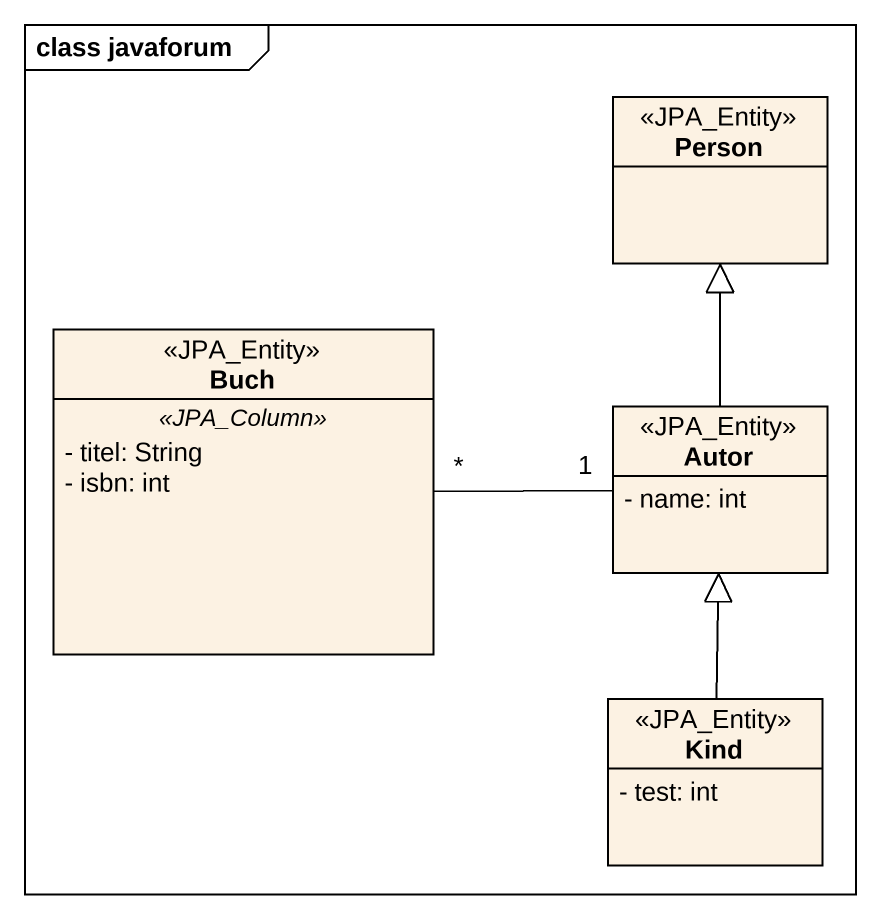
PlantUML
@startuml
mainframe class javaforum
hide circle
hide empty members
skinparam classAttributeIconSize 0
class "Person" as Person_ <<JPA_Entity>>
class Buch <<JPA_Entity>> {
  .. <<JPA_Column>> ..
  - titel: String
  - isbn: int
}
class Autor <<JPA_Entity>> {
  - name: int
}
class Kind <<JPA_Entity>> {
  - test: int
}
Buch "*" -right- "1" Autor
Autor -up-|> Person_
Kind -up-|> Autor
@enduml
